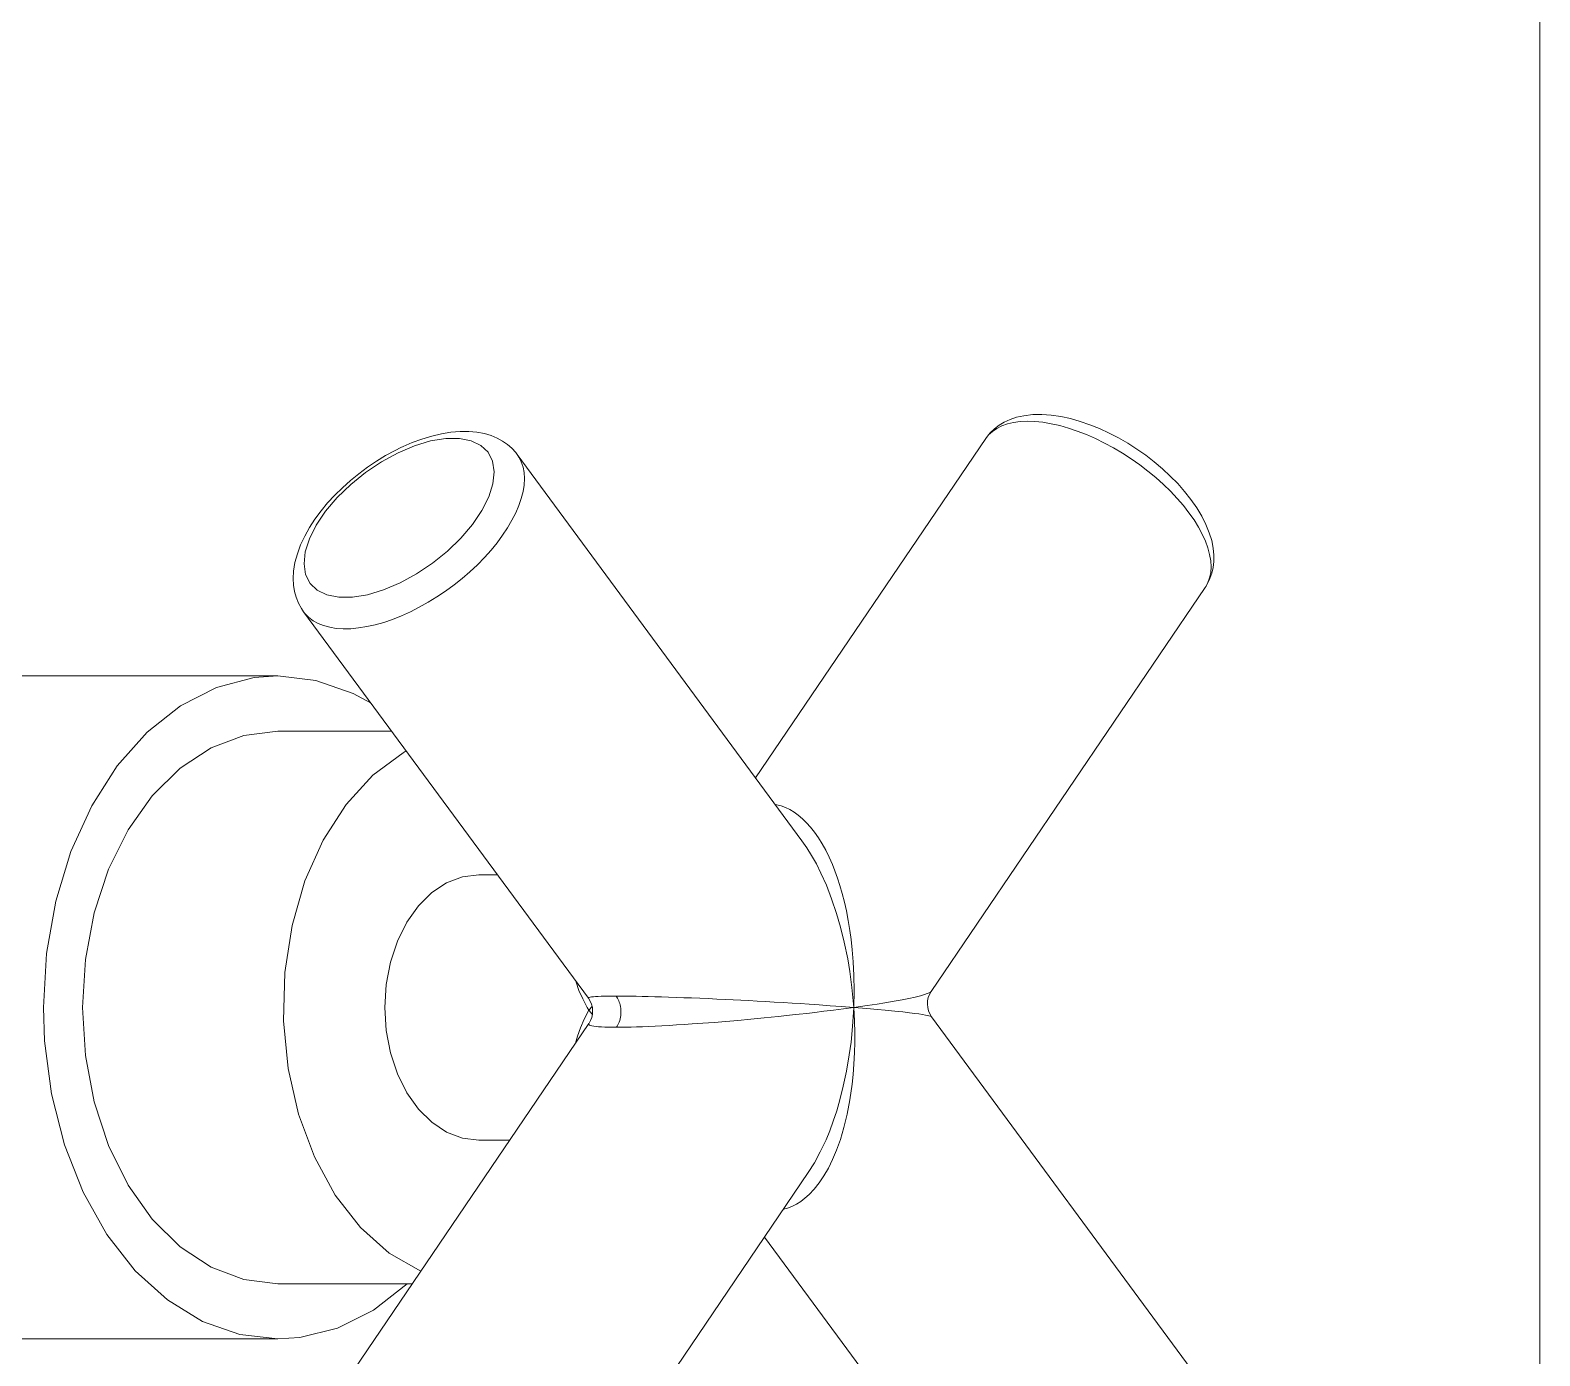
# Model space of a CAD drawing. Header units: inches. Extents: x 2 to 116, y 2 to 108.
# Drawn here: x 33.4559 to 33.5242, y 44.9509 to 45.0109 of the extents above; entities that cross this region are included whole.
import ezdxf

# ---------------------------------------------------------------- set-up
doc = ezdxf.new("R2010")
doc.units = ezdxf.units.IN
doc.header["$MEASUREMENT"] = 0
doc.layers.add('14 LOUÇAS - METAIS - BANCADAS', color=252, linetype='Continuous', lineweight=9)
doc.layers.add('PLANTA TUGS_TUES', color=7, linetype='Continuous')

# ---------------------------------------------------------------- blocks, each defined once
blk = doc.blocks.new('CUBA COZ. 02')
at = {"layer": '14 LOUÇAS - METAIS - BANCADAS', "ltscale": 3.5}
for p, q in [((-0.1953249999996842, 0.1204181161256201), (-0.01032499999973879, 0.1204181161256201)), ((-0.1218527115290726, 0.1053151271694333), (-0.1222324145369384, 0.1051245395756268)), ((-0.1214803180703257, 0.105465004839516), (-0.1218527115290726, 0.1053151271694333)), ((-0.1211229526988973, 0.1055727381649376), (-0.1214803180703257, 0.105465004839516)), ((-0.1210991703892432, 0.1052891369868121), (-0.121413363448255, 0.105146949061691)), ((-0.1207860044603422, 0.1056399560598038), (-0.1211229526988973, 0.1055727381649376)), ((-0.1207928122689736, 0.1054006471063076), (-0.1210991703892432, 0.1052891369868121)), ((-0.1204961778869347, 0.1054807919226732), (-0.1207928122689736, 0.1054006471063076)), ((-0.1204713711576915, 0.1056703857352659), (-0.1207860044603422, 0.1056399560598038)), ((-0.1202110960928167, 0.105529077317442), (-0.1204961778869347, 0.1054807919226732)), ((-0.1201781987067534, 0.1056682050111704), (-0.1204713711576915, 0.1056703857352659)), ((-0.119939324510824, 0.1055452055943533), (-0.1202110960928167, 0.105529077317442)), ((-0.1199043124329364, 0.1056368847184785), (-0.1201781987067534, 0.1056682050111704)), ((-0.1196825387028184, 0.105529077317442), (-0.119939324510824, 0.1055452055943533)), ((-0.1196473208451607, 0.1055787525961023), (-0.1199043124329364, 0.1056368847184785)), ((-0.1194423218389602, 0.1054807919226732), (-0.1196825387028184, 0.105529077317442)), ((-0.1194051862878496, 0.1054949714084614), (-0.1196473208451607, 0.1055787525961023)), ((-0.1192201549361016, 0.1054006471063076), (-0.1194423218389602, 0.1054807919226732)), ((-0.1191764336499546, 0.1053856289236137), (-0.1194051862878496, 0.1054949714084614)), ((-0.1190174077269148, 0.1052891369868121), (-0.1192201549361016, 0.1054006471063076)), ((-0.1190591203996973, 0.1053162860453085), (-0.1191764336499546, 0.1053856289236137)), ((-0.1190013431839816, 0.1052783907798585), (-0.1190591203996973, 0.1053162860453085)), ((-0.119001619364326, 0.1052785781648709), (-0.1190174077269148, 0.1052891369868121)), ((-0.1007277948242518, 0.09288195374256247), (-0.1190016131683933, 0.1052785739616411)), ((-0.08209861499949511, 0.1057857242658429), (-0.09957540946743393, 0.09290448076171742)), ((-0.1229857099931451, 0.1046371971810913), (-0.1233504082022137, 0.1043491398668266)), ((-0.1226119167019988, 0.1048970457836731), (-0.1229857099931451, 0.1046371971810913)), ((-0.1223834115664886, 0.1045459969441254), (-0.1227092706967596, 0.1042916677160974)), ((-0.1222324145369384, 0.1051245395756268), (-0.1226119167019988, 0.1048970457836731)), ((-0.1220574696012591, 0.1047742300725076), (-0.1223834115664886, 0.1045459969441254)), ((-0.1217334543412107, 0.1049749599669667), (-0.1220574696012591, 0.1047742300725076)), ((-0.121413363448255, 0.105146949061691), (-0.1217334543412107, 0.1049749599669667)), ((-0.1237040039027306, 0.104036300887401), (-0.1240451501121242, 0.1037015165143202)), ((-0.1233504082022137, 0.1043491398668266), (-0.1237040039027306, 0.104036300887401)), ((-0.1230330379617044, 0.1040128104118594), (-0.1233527172284994, 0.1037111442792593)), ((-0.1227092706967596, 0.1042916677160974), (-0.1230330379617044, 0.1040128104118594)), ((-0.1243727324053907, 0.1033472439230536), (-0.1246856705233768, 0.1029757241849438)), ((-0.1240451501121242, 0.1037015165143202), (-0.1243727324053907, 0.1033472439230536)), ((-0.1236663375684657, 0.1033885291913066), (-0.1239719654076907, 0.1030469541765342)), ((-0.1233527172284994, 0.1037111442792593), (-0.1236663375684657, 0.1033885291913066)), ((-0.1249828449481356, 0.1025890817527397), (-0.1252630799076542, 0.102189376350907)), ((-0.1246856705233768, 0.1029757241849438), (-0.1249828449481356, 0.1025890817527397)), ((-0.1242677164489123, 0.1026885251590102), (-0.1245517672887217, 0.1023154519721174)), ((-0.1239719654076907, 0.1030469541765342), (-0.1242677164489123, 0.1026885251590102)), ((-0.1255251472202872, 0.1017786238207918), (-0.1257677737523863, 0.1013587975326118)), ((-0.1252630799076542, 0.102189376350907), (-0.1255251472202872, 0.1017786238207918)), ((-0.1248223666591457, 0.101930034736597), (-0.1250778462251674, 0.1015346496778875)), ((-0.1245517672887217, 0.1023154519721174), (-0.1248223666591457, 0.101930034736597)), ((-0.1257677737523863, 0.1013587975326118), (-0.1259896437302359, 0.1009318180617811)), ((-0.1253166308702021, 0.1011317344759846), (-0.1255372484074542, 0.1007237732374051)), ((-0.1250778462251674, 0.1015346496778875), (-0.1253166308702021, 0.1011317344759846)), ((-0.1261893903820237, 0.100499537010819), (-0.126365572034274, 0.1000637213974187)), ((-0.1259896437302359, 0.1009318180617811), (-0.1261893903820237, 0.100499537010819)), ((-0.1255372484074542, 0.1007237732374051), (-0.1257383386566744, 0.1003132811788419)), ((-0.126365572034274, 0.1000637213974187), (-0.1265166273378782, 0.0996260488777807)), ((-0.1259186618294734, 0.09990278912027861), (-0.126077106173625, 0.09949482788169917)), ((-0.1257383386566744, 0.1003132811788419), (-0.1259186618294734, 0.09990278912027861)), ((-0.1266408044814398, 0.09918813359126943), (-0.126736063937642, 0.09875162224716405)), ((-0.1265166273378782, 0.0996260488777807), (-0.1266408044814398, 0.09918813359126943)), ((-0.1262126948267905, 0.09909191267979622), (-0.1263245918401026, 0.09869652762108672)), ((-0.126077106173625, 0.09949482788169917), (-0.1262126948267905, 0.09909191267979622)), ((-0.126736063937642, 0.09875162224716405), (-0.1267999741896801, 0.09831843603114976)), ((-0.1263245918401026, 0.09869652762108672), (-0.1264121073313618, 0.09831111038556628)), ((-0.1267999741896801, 0.09831843603114976), (-0.126829679966022, 0.09789128067177444)), ((-0.126829679966022, 0.09789128067177444), (-0.1268221595196337, 0.09747453558429697)), ((-0.1264747017380614, 0.09793803719867356), (-0.1265119891450013, 0.09757960818114952)), ((-0.1264121073313618, 0.09831111038556628), (-0.1264747017380614, 0.09793803719867356)), ((-0.1268221595196337, 0.09747453558429697), (-0.1267751586465238, 0.09707531157118865)), ((-0.1267751586465238, 0.09707531157118865), (-0.1267011391319102, 0.09674584477807002)), ((-0.1265119891450013, 0.09757960818114952), (-0.1265237396632983, 0.09723803316637714)), ((-0.1265237396632983, 0.09723803316637714), (-0.12650988084647, 0.09691541807842441)), ((-0.1267011391319102, 0.09674584477807002), (-0.1266016420945562, 0.09645032215394167)), ((-0.1266016420945562, 0.09645032215394167), (-0.1264808402279414, 0.09618794675225217)), ((-0.12650988084647, 0.09691541807842441), (-0.1264704981392697, 0.09661375194582433)), ((-0.1264704981392697, 0.09661375194582433), (-0.1264058343490433, 0.09633489464158629)), ((-0.1264058343490433, 0.09633489464158629), (-0.1263162881493827, 0.09608056541355836)), ((-0.1264808402279414, 0.09618794675225217), (-0.1263418649359664, 0.09595597164161518)), ((-0.1263418649359664, 0.09595597164161518), (-0.1261867220357544, 0.09575136990588362)), ((-0.1263162881493827, 0.09608056541355836), (-0.1262024116224438, 0.09585233228517609)), ((-0.1262024116224438, 0.09585233228517609), (-0.1260649068549355, 0.09565160239071702)), ((-0.1261867220357544, 0.09575136990588362), (-0.1259973822554912, 0.09555372666181938)), ((-0.1260649068549355, 0.09565160239071702), (-0.1259046216096067, 0.095479613295538)), ((-0.08961166409858379, 0.08534097635629223), (-0.07497893503887099, 0.09612600598484278)), ((-0.1259973822554912, 0.09555372666181938), (-0.1257943219102344, 0.09538725143556803)), ((-0.1259046216096067, 0.095479613295538), (-0.1257383324607417, 0.09534798419281287)), ((-0.1257943219102344, 0.09538725143556803), (-0.1257387800528704, 0.09534828790901884)), ((-0.1257383386566744, 0.09534798839604264), (-0.1103883359014617, 0.08493483056918194)), ((-0.09957540946379595, 0.09290448076399116), (-0.09959917988726374, 0.09286390485885931)), ((-0.1007277940072981, 0.09288195318822545), (-0.1006963640759295, 0.09284864726578235)), ((-0.1006963640759295, 0.09284864726578235), (-0.100661994236134, 0.09278852491343059)), ((-0.100661994236134, 0.09278852491343059), (-0.1006247286350117, 0.09270038857130203)), ((-0.1006247286350117, 0.09270038857130203), (-0.1005845217348451, 0.09258306202991662)), ((-0.1005845217348451, 0.09258306202991662), (-0.1005312342176694, 0.09239823122561575)), ((-0.1005312342176694, 0.09239823122561575), (-0.1004726393891815, 0.09216176584777713)), ((-0.09970657828193907, 0.09232974485712475), (-0.09973331713649713, 0.09213590611489053)), ((-0.09968152800911412, 0.09249198482211796), (-0.09970657828193907, 0.09232974485712475)), ((-0.09965828759413853, 0.0926243759895442), (-0.09968152800911412, 0.09249198482211796)), ((-0.09962690799125085, 0.09277169890765435), (-0.09965828759413853, 0.0926243759895442)), ((-0.09959917988726374, 0.09286390485885931), (-0.09962690799125085, 0.09277169890765435)), ((-0.1004726393891815, 0.09216176584777713), (-0.1004087406547569, 0.09186994298079298)), ((-0.1004087406547569, 0.09186994298079298), (-0.1003490656910344, 0.09157067391970486)), ((-0.1003490656910344, 0.09157067391970486), (-0.100282885406159, 0.09121011617207841)), ((-0.09979665222499534, 0.09160546031534977), (-0.0998350626177853, 0.09123994459469031)), ((-0.09976177606904457, 0.09190873376110176), (-0.09979665222499534, 0.09160546031534977)), ((-0.09973331713649713, 0.09213590611489053), (-0.09976177606904457, 0.09190873376110176)), ((-0.100282885406159, 0.09121011617207841), (-0.1002102207285134, 0.09078226633982922)), ((-0.0998350626177853, 0.09123994459469031), (-0.09987706009337671, 0.09080619928363376)), ((-0.1002102207285134, 0.09078226633982922), (-0.1001559103428917, 0.09044555725449754)), ((-0.1001559103428917, 0.09044555725449754), (-0.1000857858293784, 0.08998422493732505)), ((-0.09991005590973145, 0.09044848608891698), (-0.09995095906128881, 0.0899783191998722)), ((-0.09987706009337671, 0.09080619928363376), (-0.09991005590973145, 0.09044848608891698)), ((-0.1000857858293784, 0.08998422493732505), (-0.09999999999990905, 0.08938054414920771)), ((-0.09995095906128881, 0.0899783191998722), (-0.09999999999445208, 0.08938054415511942)), ((-0.1055171941663957, 0.08875304624280034), (-0.1051553133593188, 0.08885707827494116)), ((-0.1051553133593188, 0.08885707827494116), (-0.1047713897332869, 0.08895503011854089)), ((-0.1047713897332869, 0.08895503011854089), (-0.104365416216524, 0.08904594027308121)), ((-0.104365416216524, 0.08904594027308121), (-0.1039374581469019, 0.08912875547548538)), ((-0.1039374581469019, 0.08912875547548538), (-0.1034876601856922, 0.08920232989521537)), ((-0.1036397007933374, 0.08878083040963247), (-0.1029511295764678, 0.08895109558716285)), ((-0.1034876601856922, 0.08920232989521537), (-0.1030800275420916, 0.08925735394086587)), ((-0.1030800275420916, 0.08925735394086587), (-0.1026035355912427, 0.08930890657939017)), ((-0.1029511295764678, 0.08895109558716285), (-0.1021928134030077, 0.08910595092493168)), ((-0.1026035355912427, 0.08930890657939017), (-0.1020573748533025, 0.08935278745184405)), ((-0.1021928134030077, 0.08910595092493168), (-0.1016305017008108, 0.08920050350343445)), ((-0.1020573748533025, 0.08935278745184405), (-0.1014411383289371, 0.08938378674974956)), ((-0.1016305017008108, 0.08920050350343445), (-0.1008996203063361, 0.08929818898150188)), ((-0.1014411383289371, 0.08938378674974956), (-0.1007550142671789, 0.08939556366840407)), ((-0.1008996203063361, 0.08929818898150188), (-0.09999999999990905, 0.08938054414966246)), ((-0.1007550142671789, 0.08939556366840407), (-0.1000000000076398, 0.08938054415239094)), ((-0.1000788150265635, 0.08830893169624687), (-0.1000415120697653, 0.08883228300510382)), ((-0.1000415120697653, 0.08883228300510382), (-0.1000000000042292, 0.08938054414329599)), ((-0.09999999999195097, 0.08938054415375518), (-0.09937669405280758, 0.08941365046939609)), ((-0.09999999999422471, 0.08938054414466023), (-0.09993716603207758, 0.0889107087150478)), ((-0.09914403388461324, 0.08932815967636998), (-0.09999999999263309, 0.08938054414556973)), ((-0.09993716603207758, 0.0889107087150478), (-0.09987966266817239, 0.08845820442184049)), ((-0.09937669405280758, 0.08941365046939609), (-0.09884745930958161, 0.089426318234473)), ((-0.09842896470854612, 0.08925594131733305), (-0.09914403388461324, 0.08932815967636998)), ((-0.09884745930958161, 0.089426318234473), (-0.09841244183212439, 0.08942609230280141)), ((-0.09785498581936736, 0.08917855983372647), (-0.09842896470854612, 0.08925594131733305)), ((-0.09841244183212439, 0.08942609230280141), (-0.09795775913107718, 0.08941506122982901)), ((-0.09795775913107718, 0.08941506122982901), (-0.0974415180141932, 0.08938882344591548)), ((-0.09711194722603977, 0.0890518932537816), (-0.09785498581936736, 0.08917855983372647)), ((-0.0974415180141932, 0.08938882344591548), (-0.09696343400287333, 0.08935113057805211)), ((-0.09643492913301088, 0.08890824406353204), (-0.09711194722603977, 0.0890518932537816)), ((-0.09696343400287333, 0.08935113057805211), (-0.09652344341475327, 0.08930442442624553)), ((-0.09652344341475327, 0.08930442442624553), (-0.09581654345515744, 0.08920297370241315)), ((-0.09582397624853911, 0.08875336427854563), (-0.09643492913301088, 0.08890824406353204)), ((-0.09581654345515744, 0.08920297370241315), (-0.09516556845096602, 0.08907797577467136)), ((-0.09516556845096602, 0.08907797577467136), (-0.09457083737129324, 0.08893377170488748)), ((-0.09457083737129324, 0.08893377170488748), (-0.09403218422971804, 0.08877411897628917)), ((-0.1074102638649492, 0.08794710033498632), (-0.1071190068114447, 0.08810938566875848)), ((-0.1071190068114447, 0.08810938566875848), (-0.1068060559839523, 0.08826485692225106)), ((-0.1068060559839523, 0.08826485692225106), (-0.1064715932827767, 0.08841274594760762)), ((-0.1064715932827767, 0.08841274594760762), (-0.1061751765939789, 0.08853013910902519)), ((-0.1061751765939789, 0.08853013910902519), (-0.1058571047717578, 0.08864380536442695)), ((-0.1060775035246024, 0.08789615121713723), (-0.1055282797135533, 0.0881417511404834)), ((-0.1058571047717578, 0.08864380536442695), (-0.1055171941663957, 0.08875304624280034)), ((-0.1055282797135533, 0.0881417511404834), (-0.10492196156315, 0.08837813084210211)), ((-0.10492196156315, 0.08837813084210211), (-0.1042585486836742, 0.08860140945535022)), ((-0.1042585486836742, 0.08860140945535022), (-0.1036397007933374, 0.08878083040963247)), ((-0.1001129483217937, 0.08781803781857889), (-0.1000788150265635, 0.08830893169624687)), ((-0.09987966266817239, 0.08845820442184049), (-0.09982673897457062, 0.08802797586940869)), ((-0.09532423182304228, 0.0886071363170231), (-0.09582397624853911, 0.08875336427854563)), ((-0.09485629960499864, 0.08845243164751082), (-0.09532423182304228, 0.0886071363170231)), ((-0.09442020985102317, 0.08829090648032434), (-0.09485629960499864, 0.08845243164751082)), ((-0.09401585482987684, 0.08812423515973933), (-0.09442020985102317, 0.08829090648032434)), ((-0.09403218422971804, 0.08877411897628917), (-0.09354903217194988, 0.08860220943188324)), ((-0.09346506652218523, 0.08786654893674495), (-0.09401585482987684, 0.08812423515973933)), ((-0.09354903217194988, 0.08860220943188324), (-0.09312280627841574, 0.08842258060985841)), ((-0.09312280627841574, 0.08842258060985841), (-0.09273275327586816, 0.08823009931802517)), ((-0.09273275327586816, 0.08823009931802517), (-0.0923791683417221, 0.08802637544067693)), ((-0.1083560650649815, 0.08724400930987031), (-0.1081526354003017, 0.08742654272100481)), ((-0.1081526354003017, 0.08742654272100481), (-0.1079271643557149, 0.08760499509071451)), ((-0.1079271643557149, 0.08760499509071451), (-0.1076796845588888, 0.08777873635290234)), ((-0.1076796845588888, 0.08777873635290234), (-0.1074102638649492, 0.08794710033498632)), ((-0.1072247091371992, 0.08725372980097745), (-0.1068737423638595, 0.0874729726433543)), ((-0.1068737423638595, 0.0874729726433543), (-0.1064913231509763, 0.08768752300511551)), ((-0.1064913231509763, 0.08768752300511551), (-0.1060775035246024, 0.08789615121713723)), ((-0.1001441076405172, 0.08736593904859546), (-0.1001129483217937, 0.08781803781857889)), ((-0.09982673897457062, 0.08802797586940869), (-0.09977811548310456, 0.0876242875265234)), ((-0.09977811548310456, 0.0876242875265234), (-0.09973388197295208, 0.08725076680048005)), ((-0.09297169606543321, 0.08759884417850117), (-0.09346506652218523, 0.08786654893674495)), ((-0.09253547968251041, 0.08732443874487217), (-0.09297169606543321, 0.08759884417850117)), ((-0.0923791683417221, 0.08802637544067693), (-0.09206223036858319, 0.08781291520381274)), ((-0.09206223036858319, 0.08781291520381274), (-0.09178200838437078, 0.08759111764129557)), ((-0.09178200838437078, 0.08759111764129557), (-0.09153846834306023, 0.08736227216468251)), ((-0.1075442704936904, 0.0870310444443021), (-0.1250210649611745, 0.07414980094017665)), ((-0.108834275421259, 0.08667766839107571), (-0.1086968366566907, 0.08686903504212751)), ((-0.1086968366566907, 0.08686903504212751), (-0.1085374544225033, 0.0870579881084268)), ((-0.1085374544225033, 0.0870579881084268), (-0.1083560650649815, 0.08724400930987031)), ((-0.1075442703458975, 0.08703104455298671), (-0.1072247091371992, 0.08725372980097745)), ((-0.1001953849038273, 0.0865980237358599), (-0.1001718680101931, 0.08695785912050269)), ((-0.1001718680101931, 0.08695785912050269), (-0.1001441076405172, 0.08736593904859546)), ((-0.09973388197295208, 0.08725076680048005), (-0.0996944029768656, 0.08691045697287336)), ((-0.0996944029768656, 0.08691045697287336), (-0.09966023227457299, 0.086605875627356)), ((-0.07426166134268897, 0.07492781852897679), (-0.09253547968660314, 0.08732443874760065)), ((-0.09153846834306023, 0.08736227216468251), (-0.0913682987932134, 0.0871729515079096)), ((-0.0913682987932134, 0.0871729515079096), (-0.09122144545312949, 0.08697993077157662)), ((-0.09122144545312949, 0.08697993077157662), (-0.09109784462452808, 0.08678376550278699)), ((-0.09109784462452808, 0.08678376550278699), (-0.09099740038436721, 0.08658497298529255)), ((-0.1091668404271786, 0.08589711036120207), (-0.1091159889861046, 0.08609370313115505)), ((-0.1091159889861046, 0.08609370313115505), (-0.1090437193897742, 0.08628957851260566)), ((-0.1090437193897742, 0.08628957851260566), (-0.1089498631583865, 0.08648436864223186)), ((-0.1089498631583865, 0.08648436864223186), (-0.108834275421259, 0.08667766839107571)), ((-0.1002445637511755, 0.08578607923573145), (-0.1002206250593645, 0.08618848126070588)), ((-0.1002206250593645, 0.08618848126070588), (-0.1001953849038273, 0.0865980237358599)), ((-0.09966023227457299, 0.086605875627356), (-0.09959112850447127, 0.08595580781275203)), ((-0.09099740038436721, 0.08658497298529255), (-0.09091998637677534, 0.08638403205804934)), ((-0.09091998637677534, 0.08638403205804934), (-0.09086813123599313, 0.08619382537199272)), ((-0.1091797397059509, 0.08582743364604539), (-0.1091668404271786, 0.08589711036120207)), ((-0.1002890545405535, 0.08500717716060535), (-0.1002673511329704, 0.0853919604260227)), ((-0.1002673511329704, 0.0853919604260227), (-0.1002445637511755, 0.08578607923573145)), ((-0.09959112850447127, 0.08595580781275203), (-0.09952745526175022, 0.08532552874339672)), ((-0.1003096657284459, 0.0846326919436251), (-0.1002890545405535, 0.08500717716060535)), ((-0.09952745526175022, 0.08532552874339672), (-0.0994689033504983, 0.08471938410139046)), ((-0.0994689033504983, 0.08471938410139046), (-0.09941562813355631, 0.0841411236760905)), ((-0.1003472434999821, 0.08391802573351015), (-0.1003291080476174, 0.08426937887134045)), ((-0.1003291080476174, 0.08426937887134045), (-0.1003096657284459, 0.0846326919436251)), ((-0.09941562813355631, 0.0841411236760905), (-0.09936817872107895, 0.08359392122520148)), ((-0.1003821683839305, 0.08318204064880774), (-0.1003638796084942, 0.08357933671186402)), ((-0.1003638796084942, 0.08357933671186402), (-0.1003472434999821, 0.08391802573351015)), ((-0.09936817872107895, 0.08359392122520148), (-0.09932585622982515, 0.08306714334776188)), ((-0.1004144789305883, 0.08241423718391161), (-0.1003989715613898, 0.08279341996239964)), ((-0.1003989715613898, 0.08279341996239964), (-0.1003821683839305, 0.08318204064880774)), ((-0.09932585622982515, 0.08306714334776188), (-0.09928765450877108, 0.08255613023857222)), ((-0.1004421619379627, 0.08168707661661756), (-0.1004288393244224, 0.08204522335108777)), ((-0.1004288393244224, 0.08204522335108777), (-0.1004144789305883, 0.08241423718391161)), ((-0.09928765450877108, 0.08255613023857222), (-0.0992531872618656, 0.08206266266915918)), ((-0.0992531872618656, 0.08206266266915918), (-0.09922962376526812, 0.08170508804005294)), ((-0.1004659410336899, 0.0810060058192903), (-0.1004545177499949, 0.08134046107761606)), ((-0.1004545177499949, 0.08134046107761606), (-0.1004421619379627, 0.08168707661661756)), ((-0.09922962376526812, 0.08170508804005294), (-0.09920794067193128, 0.08135899331091423)), ((-0.09920794067193128, 0.08135899331091423), (-0.09918810434078296, 0.0810250085601183)), ((-0.1004859531874445, 0.08037591308175251), (-0.1004764309473103, 0.08068430415778494)), ((-0.1004764309473103, 0.08068430415778494), (-0.1004659410336899, 0.0810060058192903)), ((-0.09918810434078296, 0.0810250085601183), (-0.09917011478569293, 0.08070372720385421)), ((-0.09917011478569293, 0.08070372720385421), (-0.0991540040961354, 0.08039570547634867)), ((-0.1005018004152589, 0.07980110693915776), (-0.1004944416972648, 0.08008135287900586)), ((-0.1004944416972648, 0.08008135287900586), (-0.1004859531874445, 0.08037591308175251)), ((-0.0991540040961354, 0.08039570547634867), (-0.09913983480737443, 0.08010146210153835)), ((-0.09913983480737443, 0.08010146210153835), (-0.09912769823017697, 0.07982147813618212)), ((-0.1005157246474937, 0.07905053554759434), (-0.1005126049069531, 0.07928530688377577)), ((-0.1005126049069531, 0.07928530688377577), (-0.1005079050553377, 0.07953562172224338)), ((-0.1005079050553377, 0.07953562172224338), (-0.1005018004152589, 0.07980110693915776)), ((-0.09912769823017697, 0.07982147813618212), (-0.09911771275051251, 0.0795561969857772)), ((-0.09911771275051251, 0.0795561969857772), (-0.0991100221092438, 0.07930602457190616)), ((-0.0991100221092438, 0.07930602457190616), (-0.0991047936713585, 0.07907132964965058)), ((-0.1005170661535431, 0.07883164471240889), (-0.1005157246474937, 0.07905053554759434)), ((-0.1005164103085008, 0.0786289357838541), (-0.1005170661535431, 0.07883164471240889)), ((-0.1005164970104033, 0.07843796037923312), (-0.1005164102996332, 0.07862893578931107)), ((-0.1005164103030438, 0.07862893578567309), (-0.1004702379043465, 0.07866056538568955)), ((-0.1004702379043465, 0.07866056538568955), (-0.1004196858452815, 0.07869061962037449)), ((-0.1004196858452815, 0.07869061962037449), (-0.1003651166208783, 0.07871883131474533)), ((-0.1003651166208783, 0.07871883131474533), (-0.1003068927254844, 0.07874493329154575)), ((-0.1003068927254844, 0.07874493329154575), (-0.100245376653902, 0.07876865837533842)), ((-0.100245376653902, 0.07876865837533842), (-0.1001809309011605, 0.07878973938977651)), ((-0.1001809309011605, 0.07878973938977651), (-0.1001139179618349, 0.07880790915896796)), ((-0.1001139179618349, 0.07880790915896796), (-0.1000376712654543, 0.07882421454087307)), ((-0.1000376712654543, 0.07882421454087307), (-0.09995923937253792, 0.07883631842150862)), ((-0.09995923937253792, 0.07883631842150862), (-0.09987910476343131, 0.07884386518890096)), ((-0.09987910476343131, 0.07884386518890096), (-0.0997977826150418, 0.07884649994775828)), ((-0.0997977826150418, 0.07884649994775828), (-0.09971668662160482, 0.07884405953382156)), ((-0.09971668662160482, 0.07884405953382156), (-0.09963674064715633, 0.07883682328247232)), ((-0.09963674064715633, 0.07883682328247232), (-0.09955844760224863, 0.0788251323597251)), ((-0.09955844760224863, 0.0788251323597251), (-0.09948231039766142, 0.07880932793068496)), ((-0.09948231039766142, 0.07880932793068496), (-0.09940883194394701, 0.0787897511600022)), ((-0.09940883194394701, 0.0787897511600022), (-0.09933851515143033, 0.07876674321323662)), ((-0.09933851515143033, 0.07876674321323662), (-0.09927301810034805, 0.07874113641082658)), ((-0.09927301810034805, 0.07874113641082658), (-0.09921153235950442, 0.07871287218222278)), ((-0.09921153235950442, 0.07871287218222278), (-0.0991545343758844, 0.0786822737413786)), ((-0.0991545343758844, 0.0786822737413786), (-0.09910250059692771, 0.07864966430088316)), ((-0.0991047936713585, 0.07907132964965058), (-0.09910221669224484, 0.07885244425870042)), ((-0.09910250060011094, 0.0786496643031569), (-0.09910279988253023, 0.0784586857753311)), ((-0.09910221669224484, 0.07885244425870042), (-0.09910250059124337, 0.07864966429951892)), ((-0.1005148879482931, 0.07826072409807239), (-0.1005164970104033, 0.07843796037923312)), ((-0.1005117547315422, 0.07809779428407637), (-0.1005148879482931, 0.07826072409807239)), ((-0.1005072474433746, 0.07794974060243476), (-0.1005117547315422, 0.07809779428407637)), ((-0.100501493195452, 0.07781713323902295), (-0.1005072474433746, 0.07794974060243476)), ((-0.09911840327640675, 0.07797010164222229), (-0.09912802768053552, 0.07783726882144038)), ((-0.09911090553691793, 0.07811833132291213), (-0.09911840327640675, 0.07797010164222229)), ((-0.09910565641030189, 0.078281384026468), (-0.09911090553691793, 0.07811833132291213)), ((-0.09910279988253023, 0.0784586857753311), (-0.09910565641030189, 0.078281384026468)), ((-0.117901385000323, 0.0644900826596313), (-0.1004225879187288, 0.07737280218725573)), ((-0.1004945947104261, 0.07770054100092239), (-0.100501493195452, 0.07781713323902295)), ((-0.1004866289240454, 0.07760052932098915), (-0.1004945947104261, 0.07770054100092239)), ((-0.100477645617957, 0.07751765818375134), (-0.1004866289240454, 0.07760052932098915)), ((-0.1004676660909354, 0.07745247995990212), (-0.100477645617957, 0.07751765818375134)), ((-0.1004566818744479, 0.07740553716848808), (-0.1004676660909354, 0.07745247995990212)), ((-0.1004446535018815, 0.07737736016406416), (-0.1004566818744479, 0.07740553716848808)), ((-0.1004315093409787, 0.07736846475654602), (-0.1004446535018815, 0.07737736016406416)), ((-0.1004247192263392, 0.07737123132847046), (-0.1004315093409787, 0.07736846475654602)), ((-0.1000000000010459, 0.07732346498141851), (-0.1003886246708134, 0.0771180451647524)), ((-0.100052080302703, 0.0775368295876433), (-0.1000596727105858, 0.07754128810120164)), ((-0.1000165186237609, 0.0775140910918708), (-0.100052080302703, 0.0775368295876433)), ((-0.09998076091073926, 0.07748826475472015), (-0.1000165186237609, 0.0775140910918708)), ((-0.1000000011804332, 0.07732346619968666), (-0.09987562891160451, 0.07739617426432233)), ((-0.09994514369486751, 0.07745971122039919), (-0.09998076091073926, 0.07748826475472015)), ((-0.09990999977821957, 0.07742885647940057), (-0.09994514369486751, 0.07745971122039919)), ((-0.09987562891228663, 0.07739617433617241), (-0.09990999977821957, 0.07742885647940057)), ((-0.09984152127026391, 0.07742954646755607), (-0.09987562891228663, 0.07739617433617241)), ((-0.09947626531220521, 0.07718621254389291), (-0.09987561854632077, 0.0773961744139342)), ((-0.09980642572713805, 0.077461226068408), (-0.09984152127026391, 0.07742954646755607)), ((-0.09977061782728924, 0.07749071796615681), (-0.09980642572713805, 0.077461226068408)), ((-0.09973442402383625, 0.07751757322148478), (-0.09977061782728924, 0.07749071796615681)), ((-0.09969818920217222, 0.0775414065028599), (-0.09973442402383625, 0.07751757322148478)), ((-0.09967439848514914, 0.07755532969122214), (-0.09969818920217222, 0.0775414065028599)), ((-0.09908493713646749, 0.0770138712532571), (-0.09947626531220521, 0.07718621254389291)), ((-0.09927405101097975, 0.07739510536111993), (-0.08099838683233429, 0.0649972329620141)), ((-0.0992657817480449, 0.07739001411528079), (-0.0992718542061084, 0.07739361510493836)), ((-0.0992499460514864, 0.0773857869726271), (-0.0992657817480449, 0.07739001411528079)), ((-0.0992267194114902, 0.07739521559096829), (-0.0992499460514864, 0.0773857869726271)), ((-0.09920549359344477, 0.07742388011547519), (-0.0992267194114902, 0.07739521559096829)), ((-0.09918619987524835, 0.07747126679396388), (-0.09920549359344477, 0.07742388011547519)), ((-0.099168800393727, 0.07753684640556457), (-0.09918619987524835, 0.07747126679396388)), ((-0.0991532870239098, 0.07762007667406579), (-0.099168800393727, 0.07753684640556457)), ((-0.09913968019964159, 0.07772040461759389), (-0.0991532870239098, 0.07762007667406579)), ((-0.09912802768053552, 0.07783726882144038), (-0.09913968019964159, 0.07772040461759389)), ((-0.1011438570562859, 0.07681381654992947), (-0.1012039517063386, 0.07679510123625732)), ((-0.1007703980264978, 0.07694843452827627), (-0.1011438570562859, 0.07681381654992947)), ((-0.1003886246708134, 0.0771180451647524), (-0.1007703980264978, 0.07694843452827627)), ((-0.09870318710636639, 0.07687820963201375), (-0.09908493713646749, 0.0770138712532571)), ((-0.09838532059302452, 0.07679053165747973), (-0.09870318710636639, 0.07687820963201375)), ((-0.1244522335493912, 0.07441654445756285), (-0.1241973982760101, 0.07446416728453187)), ((-0.1241973982760101, 0.07446416728453187), (-0.1239256935843969, 0.07448007425091419)), ((-0.1239256935843969, 0.07448007425091419), (-0.1236387946244122, 0.07446416728453187)), ((-0.1236387946244122, 0.07446416728453187), (-0.1233384702234162, 0.07441654445756285)), ((-0.1252991543522057, 0.07390833106546779), (-0.1254735648535643, 0.07370958222281843)), ((-0.1251042334922658, 0.07408552083688846), (-0.1252991543522057, 0.07390833106546779)), ((-0.1250209857148548, 0.0741498593461074), (-0.1251042334922658, 0.07408552083688846)), ((-0.1250210688447169, 0.07414979807799682), (-0.1249051249567401, 0.07422751939202499)), ((-0.1249051249567401, 0.07422751939202499), (-0.1246886282604009, 0.07433749938036271)), ((-0.1246886282604009, 0.07433749938036271), (-0.1244522335493912, 0.07441654445756285)), ((-0.1233384702234162, 0.07441654445756285), (-0.1230265719811996, 0.07433749938036271)), ((-0.1230265719811996, 0.07433749938036271), (-0.1227050228542339, 0.07422751939202499)), ((-0.1227050228542339, 0.07422751939202499), (-0.1223758052999528, 0.07408728255632013)), ((-0.1223758052999528, 0.07408728255632013), (-0.1220409490535985, 0.07391765347938417)), ((-0.1220409490535985, 0.07391765347938417), (-0.1217025186156206, 0.07371967798098922)), ((-0.09399949983003353, 0.07241033508080363), (-0.09399949983003353, 0.07381694744208289)), ((-0.1257626318670191, 0.07324265797160479), (-0.1258761018680161, 0.07297020408259414)), ((-0.1256281059067987, 0.07348829253896838), (-0.1257626318670191, 0.07324265797160479)), ((-0.1254735648535643, 0.07370958222281843), (-0.1256281059067987, 0.07348829253896838)), ((-0.1242387370766664, 0.07310955126513363), (-0.124718362141266, 0.07303627077089914)), ((-0.1236957538244496, 0.07305218249894097), (-0.1242387370766664, 0.07310955126513363)), ((-0.1217025186156206, 0.07371967798098922), (-0.1213626005221613, 0.0734945766457713)), ((-0.1213626005221613, 0.0734945766457713), (-0.1210232904813893, 0.0732437372989807)), ((-0.1210232904813893, 0.0732437372989807), (-0.1206866804523088, 0.07296870644768205)), ((-0.1060005001700119, 0.07326161085347849), (-0.1060005001700119, 0.07241033508080363)), ((-0.1259664438523487, 0.07266819795086121), (-0.126030544700825, 0.07233451954971315)), ((-0.1258761018680161, 0.07297020408259414), (-0.1259664438523487, 0.07266819795086121)), ((-0.1254316129538893, 0.07251057042140019), (-0.1256435669372422, 0.07207412370553357)), ((-0.125120055853813, 0.07283456760660556), (-0.1254316129538893, 0.07251057042140019)), ((-0.124718362141266, 0.07303627077089914), (-0.125120055853813, 0.07283456760660556)), ((-0.1231059106560224, 0.0728659075930409), (-0.1236957538244496, 0.07305218249894097)), ((-0.1224871296576566, 0.07255638641618134), (-0.1231059106560224, 0.0728659075930409)), ((-0.1218582121764484, 0.07213302361287788), (-0.1224871296576566, 0.07255638641618134)), ((-0.1206866804523088, 0.07296870644768205), (-0.1203548457478973, 0.07267117974924986)), ((-0.1203548457478973, 0.07267117974924986), (-0.1200298322391973, 0.07235299155445318)), ((-0.1060005001700119, 0.07241033508080363), (-0.1059093390899761, 0.07167354684406746)), ((-0.09409066092212015, 0.07167354679540949), (-0.09399949983003353, 0.07241033503123617)), ((-0.126064629279881, 0.0719689999473303), (-0.1260652075707185, 0.07157464434976646)), ((-0.126030544700825, 0.07233451954971315), (-0.126064629279881, 0.0719689999473303)), ((-0.1256435669372422, 0.07207412370553357), (-0.1257494776887143, 0.0715384886711945)), ((-0.1212382675516892, 0.07160868284745447), (-0.1218582121764484, 0.07213302361287788)), ((-0.1200298322391973, 0.07235299155445318), (-0.1197136437428981, 0.07201610359925326)), ((-0.1197136437428981, 0.07201610359925326), (-0.1194082296660781, 0.07166259290988819)), ((-0.1260652075707185, 0.07157464434976646), (-0.1260302620050879, 0.07115761177601598)), ((-0.1260302620050879, 0.07115761177601598), (-0.125959838562494, 0.07072552788940811)), ((-0.1257494776887143, 0.0715384886711945), (-0.1257461271641205, 0.0709199403177081)), ((-0.1206461324870816, 0.07099929594869536), (-0.1212382675516892, 0.07160868284745447)), ((-0.1194082296660781, 0.07166259290988819), (-0.1191154729879145, 0.07129463899764232)), ((-0.1191154729879145, 0.07129463899764232), (-0.1188371786508924, 0.07091451042060726)), ((-0.1059093390899761, 0.07167354684406746), (-0.1056386257334907, 0.07095914554565752)), ((-0.09436137429065639, 0.07095914549881854), (-0.09409066092212015, 0.07167354679540949)), ((-0.125959838562494, 0.07072552788940811), (-0.1258556269910969, 0.07028537873884488)), ((-0.1257461271641205, 0.0709199403177081), (-0.125633617167523, 0.070237272923805)), ((-0.1200997987068604, 0.07032337882856154), (-0.1206461324870816, 0.07099929594869536)), ((-0.1188371786508924, 0.07091451042060726), (-0.1185750624322282, 0.07052455079747233)), ((-0.1185750624322282, 0.07052455079747233), (-0.1183307403653089, 0.07012716435929178)), ((-0.1056386257334907, 0.07095914554565752), (-0.1051965855883736, 0.07028883790599139)), ((-0.09480341444668738, 0.07028883786279039), (-0.09436137429065639, 0.07095914549881854)), ((-0.1258556269910969, 0.07028537873884488), (-0.1257200661323168, 0.06984246357069424)), ((-0.1257200661323168, 0.06984246357069424), (-0.1255556652115501, 0.06940050695493483)), ((-0.125633617167523, 0.070237272923805), (-0.1254153662580393, 0.06951122899317852)), ((-0.1196158662860398, 0.06960146888741292), (-0.1200997987068604, 0.07032337882856154)), ((-0.1183307403653089, 0.07012716435929178), (-0.1181057187768602, 0.06972480112608537)), ((-0.1181057187768602, 0.06972480112608537), (-0.117901385000323, 0.06931994180013135)), ((-0.1051965855883736, 0.07028883790599139), (-0.1045966498211328, 0.06968299088430285)), ((-0.1045966498211328, 0.06968299088430285), (-0.1038570471762341, 0.06916001283525475)), ((-0.09614295287769892, 0.06916001280296769), (-0.09540335022393265, 0.06968299084610408)), ((-0.09540335022393265, 0.06968299084610408), (-0.09480341444668738, 0.07028883786279039)), ((-0.08806213969933196, 0.06978915219679038), (-0.08888711434292418, 0.06836314483598471)), ((-0.1255556652115501, 0.06940050695493483), (-0.1253767216164761, 0.06898801020406609)), ((-0.1254153662580393, 0.06951122899317852), (-0.1250980058791811, 0.06876386900239595)), ((-0.1253767216164761, 0.06898801020406609), (-0.1253301252297661, 0.06888897321641707)), ((-0.1192090392664795, 0.068855500992413), (-0.1196158662860398, 0.06960146888741292)), ((-0.117901385000323, 0.06931994180013135), (-0.1177189988206919, 0.06891508247417732)), ((-0.1115273673435695, 0.06899166294624592), (-0.1116070746297737, 0.06912929408508717)), ((-0.1105127851035377, 0.06762817476737837), (-0.1115273673435695, 0.06899166294624592)), ((-0.1038570471762341, 0.06916001283525475), (-0.1030002501051968, 0.06873579418197551)), ((-0.09699974995555749, 0.0687357941569644), (-0.09614295287769892, 0.06916001280296769)), ((-0.08749999999986358, 0.06332365926346029), (-0.08750000000031832, 0.06940780702689153)), ((-0.08748987443368605, 0.06917587073894538), (-0.08631051576821847, 0.06765944186054185)), ((-0.1253301252297661, 0.06888897321641707), (-0.1251999580595111, 0.06862677940443973)), ((-0.1251999580595111, 0.06862677940443973), (-0.1249672525971164, 0.06820093899523272)), ((-0.1250980058791811, 0.06876386900239595), (-0.1246911788653051, 0.06801790110648653)), ((-0.1188916788812548, 0.06810814100072093), (-0.1192090392664795, 0.068855500992413)), ((-0.1177189988206919, 0.06891508247417732), (-0.1175596847099314, 0.06851271924051616)), ((-0.1175596847099314, 0.06851271924051616), (-0.117424424892306, 0.06811533280233562)), ((-0.1124999999997272, 0.06847116486414961), (-0.1125000000001819, 0.06332365926346029)), ((-0.1030002501051968, 0.06873579418197551), (-0.1020522919538962, 0.06842322459351635)), ((-0.1020522919538962, 0.06842322459351635), (-0.1010419759502383, 0.0682318013391523)), ((-0.09895802411870136, 0.0682318013305121), (-0.09794770811208764, 0.0684232245766907)), ((-0.09794770811208764, 0.0684232245766907), (-0.09699974995555749, 0.0687357941569644)), ((-0.08888711434292418, 0.06836314483598471), (-0.0900497483912659, 0.06706009855543016)), ((-0.1249672525971164, 0.06820093899523272), (-0.1247128169297866, 0.06778355763890431)), ((-0.1247128169297866, 0.06778355763890431), (-0.1244386725256845, 0.06737726129904331)), ((-0.1246911788653051, 0.06801790110648653), (-0.1242072464492594, 0.06729599116260943)), ((-0.11867342796495, 0.06738209706782072), (-0.1188916788812548, 0.06810814100072093)), ((-0.117424424892306, 0.06811533280233562), (-0.1173140532896468, 0.06772537317965543)), ((-0.1173140532896468, 0.06772537317965543), (-0.1172292503795234, 0.06734524460216562)), ((-0.1091787772104453, 0.06640997936256099), (-0.1105127851035377, 0.06762817476737837)), ((-0.1010419759502383, 0.0682318013391523), (-0.100000000035152, 0.06816734071708197)), ((-0.100000000035152, 0.06816734071708197), (-0.09895802411870136, 0.0682318013305121)), ((-0.08631051576821847, 0.06765944186054185), (-0.08549560159076464, 0.06602758481585624)), ((-0.1244386725256845, 0.06737726129904331), (-0.124146378424939, 0.06698392553334998)), ((-0.1242072464492594, 0.06729599116260943), (-0.1236609126726762, 0.06662007403883763)), ((-0.124146378424939, 0.06698392553334998), (-0.1238374357146768, 0.0666054418220483)), ((-0.1185609179610765, 0.06669942967073439), (-0.11867342796495, 0.06738209706782072)), ((-0.1172292503795234, 0.06734524460216562), (-0.1171705389999715, 0.06697729068991976)), ((-0.1171705389999715, 0.06697729068991976), (-0.1171382811264721, 0.06662378000055469)), ((-0.1142066489110221, 0.0667274165048184), (-0.1137643361767005, 0.0675392879006722)), ((-0.0900497483912659, 0.06706009855543016), (-0.09151471579730242, 0.06591960575724443)), ((-0.1238374357146768, 0.0666054418220483), (-0.1235132903793783, 0.06624372119358668)), ((-0.1236609126726762, 0.06662007403883763), (-0.1230687776105697, 0.0660106871350763)), ((-0.1185575674292068, 0.06608088131224577), (-0.1185609179610765, 0.06669942967073439)), ((-0.1171326756391409, 0.06628689204535476), (-0.1171537570980945, 0.06596870385055809)), ((-0.1171382811264721, 0.06662378000055469), (-0.1171326756391409, 0.06628689204535476)), ((-0.1148003333353245, 0.06504849739576457), (-0.1142066489110221, 0.0667274165048184)), ((-0.1075658768181711, 0.06537409098245917), (-0.1091787772104453, 0.06640997936256099)), ((-0.1235132903793783, 0.06624372119358668), (-0.1231753246829612, 0.06590069717503866)), ((-0.1231753246829612, 0.06590069717503866), (-0.122824843452463, 0.06557833859915263)), ((-0.1230687776105697, 0.0660106871350763), (-0.1224488329869473, 0.06548634636328643)), ((-0.122824843452463, 0.06557833859915263), (-0.1224630621113647, 0.06527867948716448)), ((-0.1186634781734028, 0.06554524627154024), (-0.1185575674292068, 0.06608088131224577)), ((-0.1172013955288094, 0.06567117715212589), (-0.1172752972247508, 0.06539614630128199)), ((-0.1171537570980945, 0.06596870385055809), (-0.1172013955288094, 0.06567117715212589)), ((-0.09151471579730242, 0.06591960575724443), (-0.09323750426824517, 0.06497631973661555)), ((-0.08549560159076464, 0.06602758481585624), (-0.08506682672737043, 0.06432374326459467)), ((-0.1224630621113647, 0.06527867948716448), (-0.122091109347366, 0.06500387445157685)), ((-0.1224488329869473, 0.06548634636328643), (-0.1218199155057391, 0.06506298355270701)), ((-0.122091109347366, 0.06500387445157685), (-0.1217100702838252, 0.06475628879024953)), ((-0.1218199155057391, 0.06506298355270701), (-0.1212011345060091, 0.06475346236811674)), ((-0.119186989243417, 0.06478480235546158), (-0.1188754321497072, 0.06510879954839766)), ((-0.1188754321497072, 0.06510879954839766), (-0.1186634781734028, 0.06554524627154024)), ((-0.117499908785021, 0.06492020561927347), (-0.117649233844304, 0.06472223012087852)), ((-0.1173750065570403, 0.06514530695403664), (-0.117499908785021, 0.06492020561927347)), ((-0.1172752972247508, 0.06539614630128199), (-0.1173750065570403, 0.06514530695403664)), ((-0.1150000000002365, 0.06332365926255079), (-0.1148003333353245, 0.06504849739576457)), ((-0.1057230910892031, 0.0645519845702438), (-0.1075658768181711, 0.06537409098245917)), ((-0.09323750426824517, 0.06497631973661555), (-0.09516576774854002, 0.06425890176251414)), ((-0.1217100702838252, 0.06475628879024953), (-0.1213211209189922, 0.06453862767239116)), ((-0.1213211209189922, 0.06453862767239116), (-0.120925843412806, 0.06435408447759983)), ((-0.1212011345060091, 0.06475346236811674), (-0.1206112913350808, 0.06456718745357648)), ((-0.120925843412806, 0.06435408447759983), (-0.1205268408034499, 0.06420641350041478)), ((-0.1206112913350808, 0.06456718745357648), (-0.120068308079226, 0.06450981867874361)), ((-0.1205268408034499, 0.06420641350041478), (-0.1201286727723527, 0.06409967386889548)), ((-0.120068308079226, 0.06450981867874361), (-0.1195886830098516, 0.06458309916433791)), ((-0.1195886830098516, 0.06458309916433791), (-0.119186989243417, 0.06478480235546158)), ((-0.1185598640327044, 0.06415115956087902), (-0.1182915868553209, 0.06425789321656339)), ((-0.1182915868553209, 0.06425789321656339), (-0.1180491575223641, 0.06438976969366195)), ((-0.1180491575223641, 0.06438976969366195), (-0.1179015425730086, 0.06448996653125505)), ((-0.117822061096831, 0.06455260104348781), (-0.1179013811167806, 0.06449008552181112)), ((-0.117649233844304, 0.06472223012087852), (-0.117822061096831, 0.06455260104348781)), ((-0.1037064121348976, 0.06396863941381525), (-0.1057230910892031, 0.0645519845702438)), ((-0.09516576774854002, 0.06425890176251414), (-0.09724091692828551, 0.0637891502169623)), ((-0.08506682672737043, 0.06432374326459467), (-0.084999999999809, 0.06332365926255079)), ((-0.1201286727723527, 0.06409967386889548), (-0.1197386545318295, 0.06403724866322591)), ((-0.1197386545318295, 0.06403724866322591), (-0.1194101136802601, 0.0640198325440906)), ((-0.1194101136802601, 0.0640198325440906), (-0.1191044891561432, 0.06403542033876874)), ((-0.1191044891561432, 0.06403542033876874), (-0.1188215817887794, 0.06408024957681846)), ((-0.1188215817887794, 0.06408024957681846), (-0.1185598640327044, 0.06415115956087902)), ((-0.1015771157242398, 0.0636417801601965), (-0.1037064121348976, 0.06396863941381525)), ((-0.09939989945064553, 0.063581338262793), (-0.1015771157242398, 0.0636417801601965)), ((-0.09724091692828551, 0.0637891502169623), (-0.09939989945064553, 0.063581338262793)), ((-0.1150000000002365, 0.06332365926255079), (-0.1150000000002365, 0.03645360157770483)), ((-0.1149240197205472, 0.06225744273024247), (-0.1150000000002365, 0.06332365926255079)), ((-0.1125000000001819, 0.06332365926346029), (-0.1123100969143707, 0.0617888117194525)), ((-0.08768990311114067, 0.0617888116166796), (-0.08749999999986358, 0.06332365915932314)), ((-0.084999999999809, 0.06332365926255079), (-0.08519966666449363, 0.06159882112979176)), ((-0.084999999999809, 0.05118296537057176), (-0.084999999999809, 0.06332365926255079)), ((-0.1144801576465397, 0.06055553403621161), (-0.1149240197205472, 0.06225744273024247)), ((-0.1123100969143707, 0.0617888117194525), (-0.111746157765765, 0.06030059974136748)), ((-0.08825384228475741, 0.06030059964314205), (-0.08768990311114067, 0.0617888116166796)), ((-0.08519966666449363, 0.06159882112979176), (-0.08579335108902342, 0.05991990202028319)), ((-0.1136508016013522, 0.05892731898620696), (-0.1144801576465397, 0.06055553403621161)), ((-0.111746157765765, 0.06030059974136748), (-0.1108253175600566, 0.05890424189601617)), ((-0.08917468251388527, 0.05890424180552145), (-0.08825384228475741, 0.06030059964314205)), ((-0.08579335108902342, 0.05991990202028319), (-0.08676524807447095, 0.05833159849180447)), ((-0.1124580308855911, 0.05741614428325192), (-0.1136508016013522, 0.05892731898620696)), ((-0.1108253175600566, 0.05890424189601617), (-0.1095755555604683, 0.05764216581019355)), ((-0.09042444453439202, 0.05764216573015801), (-0.08917468251388527, 0.05890424180552145)), ((-0.08676524807447095, 0.05833159849180447), (-0.08808948356340807, 0.05687619471382277)), ((-0.1109335997061862, 0.05606224075518185), (-0.1124580308855911, 0.05741614428325192)), ((-0.1095755555604683, 0.05764216581019355), (-0.1080348451528153, 0.05655271902651293)), ((-0.09196515496023494, 0.05655271895921032), (-0.09042444453439202, 0.05764216573015801)), ((-0.08808948356340807, 0.05687619471382277), (-0.08973080346504503, 0.05559243676771075)), ((-0.1091180918081136, 0.05490165232276922), (-0.1109335997061862, 0.05606224075518185)), ((-0.1080348451528153, 0.05655271902651293), (-0.1062500000430191, 0.05566900383428219)), ((-0.09375000008503775, 0.05566900378198625), (-0.09196515496023494, 0.05655271895921032)), ((-0.1062500000430191, 0.05566900383428219), (-0.1042752518458201, 0.05501787147204595)), ((-0.09572474829292332, 0.05501787143612091), (-0.09375000008503775, 0.05566900378198625)), ((-0.08973080346504503, 0.05559243676771075), (-0.09164551219623718, 0.05451450114333056)), ((-0.1070598400460767, 0.05396527642869842), (-0.1091180918081136, 0.05490165232276922)), ((-0.1042752518458201, 0.05501787147204595), (-0.1021706022856961, 0.05461910626718236)), ((-0.09782939785986855, 0.05461910624899247), (-0.09572474829292332, 0.05501787143612091)), ((-0.104813639655049, 0.05327804147964343), (-0.1070598400460767, 0.05396527642869842)), ((-0.1021706022856961, 0.05461910626718236), (-0.1000000000738055, 0.05448482449810399)), ((-0.1000000000738055, 0.05448482449810399), (-0.09782939785986855, 0.05461910624899247)), ((-0.09164551219623718, 0.05451450114333056), (-0.09378263595658609, 0.05367108488189842)), ((-0.1024392894805715, 0.05285824319753374), (-0.104813639655049, 0.05327804147964343)), ((-0.09378263595658609, 0.05367108488189842), (-0.09608527976251935, 0.0530846415981614)), ((-0.09999999999990905, 0.05271705754466893), (-0.1024392894805715, 0.05285824319753374)), ((-0.0984921421195395, 0.0527707837154594), (-0.09999999999990905, 0.05271705754466893)), ((-0.09608527976251935, 0.0530846415981614), (-0.0984921421195395, 0.0527707837154594))]:
    blk.add_line(p, q, dxfattribs=at)
for centre, radius, start, end in [((-0.1001675353704741, 0.09370831512205768), 0.0009983182649365985, 235.8495898970301, 306.3807756427723), ((-0.09983243508031592, 0.07655964562309236), 0.001008135620863465, 55.83439362002267, 126.0489692431289)]:
    blk.add_arc(centre, radius, start, end, dxfattribs=at)

msp = doc.modelspace()

# ---------------------------------------------------------------- block references
at = {"layer": 'PLANTA TUGS_TUES', "rotation": 269.9999999999994}
msp.add_blockref('CUBA COZ. 02', (33.40373608810175, 44.86664164124694), dxfattribs=at)

doc.saveas('drawing.dxf')
